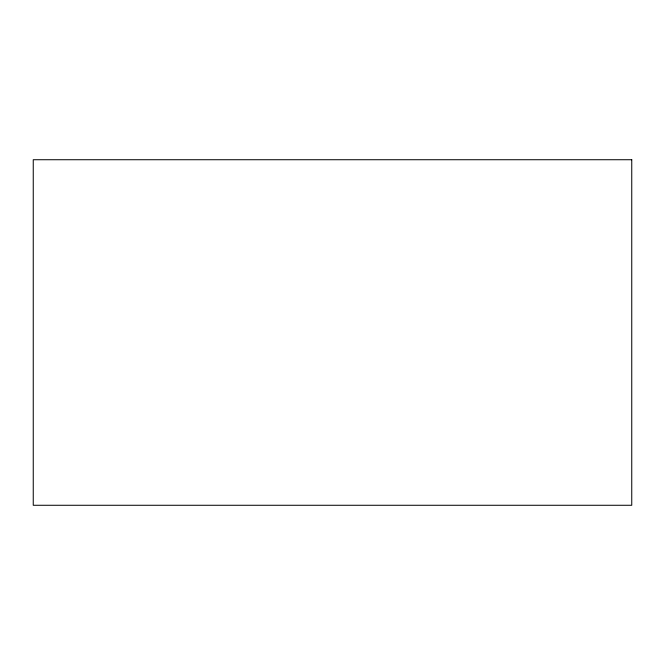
<?xml version="1.0" encoding="UTF-8"?>
<svg xmlns="http://www.w3.org/2000/svg" width="665" height="665" viewBox="0 0 665 665"><rect width="100%" height="100%" fill="white"/><g stroke="black" fill="none" stroke-linecap="round" stroke-linejoin="round"><path stroke-width="1" d="M631.75 159.725L33.25 159.725L33.25 505.275L631.75 505.275L631.75 159.725"/></g></svg>
